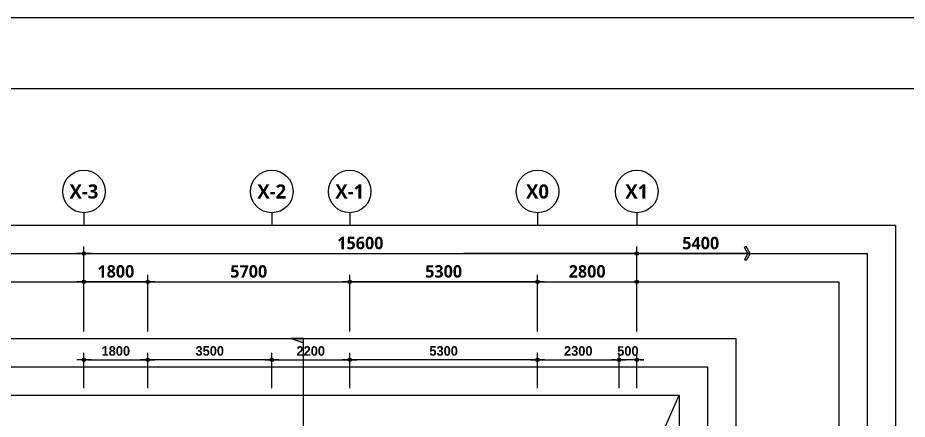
# Model space of a CAD drawing. Header units: millimetres. Extents: x 0 to 168000, y 0 to 59400.
# Drawn here: x 12610 to 37709, y 48074 to 59400 of the extents above; entities that cross this region are included whole.
import ezdxf
from ezdxf.enums import TextEntityAlignment as Align

# ---------------------------------------------------------------- set-up
doc = ezdxf.new("R2010")
doc.units = ezdxf.units.MM
doc.header["$LTSCALE"] = 100
doc.linetypes.add('CEN', pattern=[62, 60, -1, 0, -1])
doc.layers.get('Defpoints').update_dxf_attribs({"color": 153})
for name, color, linetype in [('A-ANNO-DIM', 4, 'Continuous'), ('A-ANNO-TEXT1', 7, 'Continuous'), ('A-FLOR-INSL', 8, 'Continuous'), ('A-ST-AXIS-BUB', 7, 'Continuous'), ('A-ST-AXIS-DIM', 7, 'Continuous'), ('AA-MKXX', 3, 'Continuous')]:
    doc.layers.add(name, color=color, linetype=linetype)
doc.layers.add('G(그리드1)', color=185, linetype='Continuous', plot=False)
doc.layers.add('G(그리드2)', color=235, linetype='Continuous', plot=False)
doc.styles.add('2020음성 1차', font='나눔고딕Bold.ttf')
doc.styles.add('SH_진천_나눔', font='')
doc.styles.get('SH_진천_나눔').set_extended_font_data('NanumGothic', bold=True)
doc.dimstyles.new('SHP 100', dxfattribs={"dimscale": 100, "dimtxt": 3.5, "dimasz": 1, "dimexe": 2, "dimexo": 2, "dimgap": 1, "dimtad": 1, "dimdec": 0, "dimzin": 0, "dimdsep": 46, "dimtxsty": 'SH_진천_나눔', "dimblk": 'DIMDOT', "dimcen": 0.09, "dimclrd": 256, "dimclre": 256, "dimclrt": 3, "dimadec": 0, "dimazin": 1, "dimtfac": 1, "dimtdec": 0, "dimtix": 1, "dimtmove": 2, "dimatfit": 0, "dimldrblk": 'DIMDOT', "dimfxl": 1, "dimtolj": 1, "dimtzin": 0, "dimlwd": -1, "dimlwe": -1, "dimarcsym": 0})
doc.dimstyles.new('SHP 100내부', dxfattribs={"dimscale": 100, "dimtxt": 2.7, "dimasz": 1, "dimexe": 2, "dimexo": 2, "dimgap": 1, "dimtad": 1, "dimdec": 0, "dimzin": 0, "dimdsep": 46, "dimtxsty": '2020음성 1차', "dimblk": 'DIMDOT', "dimcen": 0.09, "dimclrd": 256, "dimclre": 256, "dimclrt": 3, "dimadec": 0, "dimazin": 1, "dimtfac": 1, "dimtdec": 0, "dimtix": 1, "dimtmove": 2, "dimatfit": 0, "dimldrblk": 'DIMDOT', "dimfxl": 1, "dimtolj": 1, "dimtzin": 0, "dimlwd": -1, "dimlwe": -1, "dimarcsym": 0})

# ---------------------------------------------------------------- blocks, each defined once
blk = doc.blocks.new('DIMDOT')
at = {"color": 0}
blk.add_line((-2, 0), (2, 0), dxfattribs=at)
for radius in [0.5, 0.25]:
    blk.add_circle((0, 0), radius, dxfattribs=at)
blk = doc.blocks.new('*D6119')
at = {"layer": 'A-ST-AXIS-DIM'}
for p, q in [((14477, 50550), (14477, 52950)), ((14577, 52750), (29977, 52750)), ((30077, 50550), (30077, 52950))]:
    blk.add_line(p, q, dxfattribs=at)
at = {"layer": 'Defpoints', "color": 0}
for p in [(30077, 52750), (14477, 50350), (30077, 50350)]:
    blk.add_point(p, dxfattribs=at)
at = {"layer": 'A-ST-AXIS-DIM', "linetype": 'ByBlock', "xscale": 100, "yscale": 100, "zscale": 100, "rotation": 180}
blk.add_blockref('DIMDOT', (14477, 52750), dxfattribs=at)
at = {"layer": 'A-ST-AXIS-DIM', "linetype": 'ByBlock', "xscale": 100, "yscale": 100, "zscale": 100}
blk.add_blockref('DIMDOT', (30077, 52750), dxfattribs=at)
at = {"layer": 'A-ST-AXIS-DIM', "color": 3, "insert": (22277, 53043), "char_height": 350, "attachment_point": 5, "style": 'SH_진천_나눔'}
blk.add_mtext('\\A1;15600', dxfattribs=at)
blk = doc.blocks.new('arrow1')
at = {"color": 0}
for p, q in [((0, 0), (0.286, 0.501)), ((0, 0), (0.286, -0.501)), ((0.165, 0), (0.41, 0.429)), ((0.165, 0), (0.41, -0.429)), ((0.286, 0.501), (0.41, 0.43)), ((0.286, -0.501), (0.41, -0.43))]:
    blk.add_line(p, q, dxfattribs=at)
blk = doc.blocks.new('*D6120')
at = {"layer": 'A-ST-AXIS-DIM'}
for p, q in [((27277, 50550), (27277, 52150)), ((30077, 50550), (30077, 52150)), ((27377, 51950), (29977, 51950))]:
    blk.add_line(p, q, dxfattribs=at)
at = {"layer": 'Defpoints', "color": 0}
for p in [(30077, 51950), (27277, 50350), (30077, 50350)]:
    blk.add_point(p, dxfattribs=at)
at = {"layer": 'A-ST-AXIS-DIM', "linetype": 'ByBlock', "xscale": 100, "yscale": 100, "zscale": 100, "rotation": 180}
blk.add_blockref('DIMDOT', (27277, 51950), dxfattribs=at)
at = {"layer": 'A-ST-AXIS-DIM', "linetype": 'ByBlock', "xscale": 100, "yscale": 100, "zscale": 100}
blk.add_blockref('DIMDOT', (30077, 51950), dxfattribs=at)
at = {"layer": 'A-ST-AXIS-DIM', "color": 3, "insert": (28677, 52243), "char_height": 350, "attachment_point": 5, "style": 'SH_진천_나눔'}
blk.add_mtext('\\A1;2800', dxfattribs=at)
blk = doc.blocks.new('*D6121')
at = {"layer": 'A-ST-AXIS-DIM'}
for p, q in [((14477, 50550), (14477, 52150)), ((16277, 50550), (16277, 52150)), ((16177, 51950), (14577, 51950))]:
    blk.add_line(p, q, dxfattribs=at)
at = {"layer": 'Defpoints', "color": 0}
for p in [(14477, 51950), (14477, 50350), (16277, 50350)]:
    blk.add_point(p, dxfattribs=at)
at = {"layer": 'A-ST-AXIS-DIM', "linetype": 'ByBlock', "xscale": 100, "yscale": 100, "zscale": 100, "rotation": 180}
blk.add_blockref('DIMDOT', (14477, 51950), dxfattribs=at)
at = {"layer": 'A-ST-AXIS-DIM', "linetype": 'ByBlock', "xscale": 100, "yscale": 100, "zscale": 100}
blk.add_blockref('DIMDOT', (16277, 51950), dxfattribs=at)
at = {"layer": 'A-ST-AXIS-DIM', "color": 3, "insert": (15377, 52243), "char_height": 350, "attachment_point": 5, "style": 'SH_진천_나눔'}
blk.add_mtext('\\A1;1800', dxfattribs=at)
blk = doc.blocks.new('*D6122')
at = {"layer": 'A-ST-AXIS-DIM'}
for p, q in [((21977, 50550), (21977, 52150)), ((27277, 50550), (27277, 52150)), ((27177, 51950), (22077, 51950))]:
    blk.add_line(p, q, dxfattribs=at)
at = {"layer": 'Defpoints', "color": 0}
for p in [(21977, 51950), (21977, 50350), (27277, 50350)]:
    blk.add_point(p, dxfattribs=at)
at = {"layer": 'A-ST-AXIS-DIM', "linetype": 'ByBlock', "xscale": 100, "yscale": 100, "zscale": 100, "rotation": 180}
blk.add_blockref('DIMDOT', (21977, 51950), dxfattribs=at)
at = {"layer": 'A-ST-AXIS-DIM', "linetype": 'ByBlock', "xscale": 100, "yscale": 100, "zscale": 100}
blk.add_blockref('DIMDOT', (27277, 51950), dxfattribs=at)
at = {"layer": 'A-ST-AXIS-DIM', "color": 3, "insert": (24627, 52243), "char_height": 350, "attachment_point": 5, "style": 'SH_진천_나눔'}
blk.add_mtext('\\A1;5300', dxfattribs=at)
blk = doc.blocks.new('*D6135')
at = {"layer": 'A-ST-AXIS-DIM'}
for p, q in [((16277, 50550), (16277, 52150)), ((21977, 50550), (21977, 52150)), ((16377, 51950), (21877, 51950))]:
    blk.add_line(p, q, dxfattribs=at)
at = {"layer": 'Defpoints', "color": 0}
for p in [(21977, 51950), (16277, 50350), (21977, 50350)]:
    blk.add_point(p, dxfattribs=at)
at = {"layer": 'A-ST-AXIS-DIM', "linetype": 'ByBlock', "xscale": 100, "yscale": 100, "zscale": 100, "rotation": 180}
blk.add_blockref('DIMDOT', (16277, 51950), dxfattribs=at)
at = {"layer": 'A-ST-AXIS-DIM', "linetype": 'ByBlock', "xscale": 100, "yscale": 100, "zscale": 100}
blk.add_blockref('DIMDOT', (21977, 51950), dxfattribs=at)
at = {"layer": 'A-ST-AXIS-DIM', "color": 3, "insert": (19127, 52242), "char_height": 350, "attachment_point": 5, "style": 'SH_진천_나눔'}
blk.add_mtext('\\A1;5700', dxfattribs=at)
blk = doc.blocks.new('*D6940')
at = {"layer": 'A-ANNO-DIM'}
for p, q in [((14477, 48950), (14477, 49950)), ((16277, 48950), (16277, 49950)), ((14577, 49750), (16177, 49750))]:
    blk.add_line(p, q, dxfattribs=at)
at = {"layer": 'Defpoints', "color": 0}
for p in [(16277, 49750), (14477, 48750), (16277, 48750)]:
    blk.add_point(p, dxfattribs=at)
at = {"layer": 'A-ANNO-DIM', "linetype": 'ByBlock', "xscale": 100, "yscale": 100, "zscale": 100, "rotation": 180}
blk.add_blockref('DIMDOT', (14477, 49750), dxfattribs=at)
at = {"layer": 'A-ANNO-DIM', "linetype": 'ByBlock', "xscale": 100, "yscale": 100, "zscale": 100}
blk.add_blockref('DIMDOT', (16277, 49750), dxfattribs=at)
at = {"layer": 'A-ANNO-DIM', "color": 3, "insert": (15377, 49999), "char_height": 270, "attachment_point": 5, "style": '2020음성 1차'}
blk.add_mtext('\\A1;1800', dxfattribs=at)
blk = doc.blocks.new('*D7101')
at = {"layer": 'A-ANNO-DIM'}
for p, q in [((16277, 48950), (16277, 49950)), ((19777, 48950), (19777, 49950)), ((19677, 49750), (16377, 49750))]:
    blk.add_line(p, q, dxfattribs=at)
at = {"layer": 'Defpoints', "color": 0}
for p in [(16277, 49750), (16277, 48750), (19777, 48750)]:
    blk.add_point(p, dxfattribs=at)
at = {"layer": 'A-ANNO-DIM', "linetype": 'ByBlock', "xscale": 100, "yscale": 100, "zscale": 100, "rotation": 180}
blk.add_blockref('DIMDOT', (16277, 49750), dxfattribs=at)
at = {"layer": 'A-ANNO-DIM', "linetype": 'ByBlock', "xscale": 100, "yscale": 100, "zscale": 100}
blk.add_blockref('DIMDOT', (19777, 49750), dxfattribs=at)
at = {"layer": 'A-ANNO-DIM', "color": 3, "insert": (18027, 49999), "char_height": 270, "attachment_point": 5, "style": '2020음성 1차'}
blk.add_mtext('\\A1;3500', dxfattribs=at)
blk = doc.blocks.new('*D7102')
at = {"layer": 'A-ANNO-DIM'}
for p, q in [((19777, 48950), (19777, 49950)), ((21977, 48950), (21977, 49950)), ((19877, 49750), (21877, 49750))]:
    blk.add_line(p, q, dxfattribs=at)
at = {"layer": 'Defpoints', "color": 0}
for p in [(21977, 49750), (19777, 48750), (21977, 48750)]:
    blk.add_point(p, dxfattribs=at)
at = {"layer": 'A-ANNO-DIM', "linetype": 'ByBlock', "xscale": 100, "yscale": 100, "zscale": 100, "rotation": 180}
blk.add_blockref('DIMDOT', (19777, 49750), dxfattribs=at)
at = {"layer": 'A-ANNO-DIM', "linetype": 'ByBlock', "xscale": 100, "yscale": 100, "zscale": 100}
blk.add_blockref('DIMDOT', (21977, 49750), dxfattribs=at)
at = {"layer": 'A-ANNO-DIM', "color": 3, "insert": (20877, 49998), "char_height": 270, "attachment_point": 5, "style": '2020음성 1차'}
blk.add_mtext('\\A1;2200', dxfattribs=at)
blk = doc.blocks.new('*D7103')
at = {"layer": 'A-ANNO-DIM'}
for p, q in [((21977, 48950), (21977, 49950)), ((27277, 48950), (27277, 49950)), ((27177, 49750), (22077, 49750))]:
    blk.add_line(p, q, dxfattribs=at)
at = {"layer": 'Defpoints', "color": 0}
for p in [(21977, 49750), (21977, 48750), (27277, 48750)]:
    blk.add_point(p, dxfattribs=at)
at = {"layer": 'A-ANNO-DIM', "linetype": 'ByBlock', "xscale": 100, "yscale": 100, "zscale": 100, "rotation": 180}
blk.add_blockref('DIMDOT', (21977, 49750), dxfattribs=at)
at = {"layer": 'A-ANNO-DIM', "linetype": 'ByBlock', "xscale": 100, "yscale": 100, "zscale": 100}
blk.add_blockref('DIMDOT', (27277, 49750), dxfattribs=at)
at = {"layer": 'A-ANNO-DIM', "color": 3, "insert": (24627, 49999), "char_height": 270, "attachment_point": 5, "style": '2020음성 1차'}
blk.add_mtext('\\A1;5300', dxfattribs=at)
blk = doc.blocks.new('*D7104')
at = {"layer": 'A-ANNO-DIM'}
for p, q in [((27277, 48950), (27277, 49950)), ((29577, 48950), (29577, 49950)), ((27377, 49750), (29477, 49750))]:
    blk.add_line(p, q, dxfattribs=at)
at = {"layer": 'Defpoints', "color": 0}
for p in [(29577, 49750), (27277, 48750), (29577, 48750)]:
    blk.add_point(p, dxfattribs=at)
at = {"layer": 'A-ANNO-DIM', "linetype": 'ByBlock', "xscale": 100, "yscale": 100, "zscale": 100, "rotation": 180}
blk.add_blockref('DIMDOT', (27277, 49750), dxfattribs=at)
at = {"layer": 'A-ANNO-DIM', "linetype": 'ByBlock', "xscale": 100, "yscale": 100, "zscale": 100}
blk.add_blockref('DIMDOT', (29577, 49750), dxfattribs=at)
at = {"layer": 'A-ANNO-DIM', "color": 3, "insert": (28427, 49999), "char_height": 270, "attachment_point": 5, "style": '2020음성 1차'}
blk.add_mtext('\\A1;2300', dxfattribs=at)
blk = doc.blocks.new('*D7126')
at = {"layer": 'A-ANNO-DIM'}
for p, q in [((29577, 48950), (29577, 49950)), ((30077, 48950), (30077, 49950)), ((29477, 49750), (29377, 49750)), ((30077, 49750), (29577, 49750)), ((30177, 49750), (30277, 49750))]:
    blk.add_line(p, q, dxfattribs=at)
at = {"layer": 'Defpoints', "color": 0}
for p in [(29577, 49750), (29577, 48750), (30077, 48750)]:
    blk.add_point(p, dxfattribs=at)
at = {"layer": 'A-ANNO-DIM', "linetype": 'ByBlock', "xscale": 100, "yscale": 100, "zscale": 100}
blk.add_blockref('DIMDOT', (29577, 49750), dxfattribs=at)
at = {"layer": 'A-ANNO-DIM', "linetype": 'ByBlock', "xscale": 100, "yscale": 100, "zscale": 100, "rotation": 180}
blk.add_blockref('DIMDOT', (30077, 49750), dxfattribs=at)
at = {"layer": 'A-ANNO-DIM', "color": 3, "insert": (29827, 49998), "char_height": 270, "attachment_point": 5, "style": '2020음성 1차'}
blk.add_mtext('\\A1;500', dxfattribs=at)
blk = doc.blocks.new('*U8616')
at = {"layer": 'AA-MKXX'}
blk.add_hatch(color=256, dxfattribs=at).paths.add_polyline_path([(74164, 600), (73954, 0), (74164, 0)])
at = {"layer": 'AA-MKXX', "linetype": 'CEN', "ltscale": 60}
blk.add_line((900, 0), (74164, 0), dxfattribs=at)
at = {"layer": 'AA-MKXX'}
blk.add_lwpolyline([(74164, 0), (74164, 600), (73954, 0)], close=True, dxfattribs=at)
blk = doc.blocks.new('A-ST-AXIS-BUB-1')
at = {"layer": 'A-ST-AXIS-BUB'}
blk.add_line((0, 350), (0, 0), dxfattribs=at)
blk.add_circle((0, 950), 600, dxfattribs=at)

msp = doc.modelspace()

# ---------------------------------------------------------------- linework, layer by layer
at = {"layer": 'A-FLOR-INSL'}
msp.add_line((30076.9, 46050), (31276.9, 48750), dxfattribs=at)
at = {"layer": 'A-ST-AXIS-DIM'}
msp.add_line((33276.9, 52750), (25186.9, 52750), dxfattribs=at)
at = {"layer": 'Defpoints'}
for points in [[(84000, 0), (84000, 59400), (0, 59400), (0, 0)], [(73000, 2000), (73000, 57400), (2000, 57400), (2000, 2000)]]:
    msp.add_lwpolyline(points, close=True, dxfattribs=at)
at = {"layer": 'G(그리드1)'}
for points in [[(4241, 53550), (37376.9, 53550), (37376.9, 5050), (4241, 5050)], [(5041, 52750), (36576.9, 52750), (36576.9, 5850), (5041, 5850)], [(5841, 51950), (35776.9, 51950), (35776.9, 6650), (5841, 6650)], [(10541, 50350), (32876.9, 50350), (32876.9, 8250), (10541, 8250)]]:
    msp.add_lwpolyline(points, close=True, dxfattribs=at)
at = {"layer": 'G(그리드2)'}
for points in [[(11341, 49550), (32076.9, 49550), (32076.9, 9050), (11341, 9050)], [(12141, 48750), (31276.9, 48750), (31276.9, 9850), (12141, 9850)]]:
    msp.add_lwpolyline(points, close=True, dxfattribs=at)

# ---------------------------------------------------------------- block references
at = {"xscale": 0.5555555555555556, "yscale": 0.5555555555555556, "zscale": 0.5555555555555556, "rotation": 90}
msp.add_blockref('*U8616', (20671.9, 9147.7), dxfattribs=at)
at = {"layer": 'A-ST-AXIS-BUB'}
for p in [(14476.9, 53550), (19776.9, 53550), (21976.9, 53550), (27276.9, 53550), (30076.9, 53550)]:
    msp.add_blockref('A-ST-AXIS-BUB-1', p, dxfattribs=at)
at = {"layer": 'A-ST-AXIS-DIM', "xscale": 400, "yscale": 400, "zscale": 400, "rotation": 180.000000000013}
msp.add_blockref('arrow1', (33276.9, 52750), dxfattribs=at)

# ---------------------------------------------------------------- texts
at = {"layer": 'A-ANNO-TEXT1', "style": 'SH_진천_나눔'}
for s, p in [('X-3', (14476.9, 54500)), ('X-2', (19776.9, 54500)), ('X-1', (21976.9, 54500)), ('X0', (27276.9, 54500)), ('X1', (30076.9, 54500))]:
    msp.add_text(s, height=400, dxfattribs=at).set_placement(p, align=Align.MIDDLE_CENTER)
at = {"layer": 'A-ST-AXIS-DIM', "color": 3, "insert": (31881.9, 53041.9), "char_height": 350, "attachment_point": 5, "style": 'SH_진천_나눔'}
msp.add_mtext('\\A1;5400', dxfattribs=at)

# ---------------------------------------------------------------- dimensions: what is measured, and where the dimension line sits
at = {"layer": 'A-ANNO-DIM'}
for base, p1, p2, picture, middle in [((16276.9, 49750), (14476.9, 48750), (16276.9, 48750), '*D6940', (15376.9, 49999)), ((21976.9, 49750), (19776.9, 48750), (21976.9, 48750), '*D7102', (20876.9, 49998.4)), ((29576.9, 49750), (27276.9, 48750), (29576.9, 48750), '*D7104', (28426.9, 49999))]:
    dim = msp.add_linear_dim(base=base, p1=p1, p2=p2, dimstyle='SHP 100내부', override={"dimtxsty": '2020음성 1차', "dimldrblk": 'DIMDOT'}, dxfattribs=at)
    dim.commit()
    dim.dimension.update_dxf_attribs({"geometry": picture, "text_midpoint": middle})
for base, p1, p2, picture, middle in [((16276.9, 49750), (19776.9, 48750), (16276.9, 48750), '*D7101', (18026.9, 49999)), ((21976.9, 49750), (27276.9, 48750), (21976.9, 48750), '*D7103', (24626.9, 49999)), ((29576.9, 49750), (30076.9, 48750), (29576.9, 48750), '*D7126', (29826.9, 49998.4))]:
    dim = msp.add_linear_dim(base=base, p1=p1, p2=p2, angle=180, dimstyle='SHP 100내부', override={"dimtxsty": '2020음성 1차', "dimldrblk": 'DIMDOT'}, dxfattribs=at)
    dim.commit()
    dim.dimension.update_dxf_attribs({"geometry": picture, "text_midpoint": middle})
at = {"layer": 'A-ST-AXIS-DIM'}
dim = msp.add_linear_dim(base=(30076.9, 52750), p1=(14476.9, 50350), p2=(30076.9, 50350), dimstyle='SHP 100', dxfattribs=at)
dim.commit()
dim.dimension.update_dxf_attribs({"geometry": '*D6119', "text_midpoint": (22276.9, 53043.1)})
for base, p1, p2, angle, picture, middle in [((14476.9, 51950), (16276.9, 50350), (14476.9, 50350), 0, '*D6121', (15376.9, 52243.1)), ((21976.9, 51950), (16276.9, 50350), (21976.9, 50350), 180, '*D6135', (19126.9, 52242.4)), ((21976.9, 51950), (27276.9, 50350), (21976.9, 50350), 0, '*D6122', (24626.9, 52243.1)), ((30076.9, 51950), (27276.9, 50350), (30076.9, 50350), 180, '*D6120', (28676.9, 52243.1))]:
    dim = msp.add_linear_dim(base=base, p1=p1, p2=p2, angle=angle, dimstyle='SHP 100', dxfattribs=at)
    dim.commit()
    dim.dimension.update_dxf_attribs({"geometry": picture, "text_midpoint": middle})

doc.saveas('drawing.dxf')
